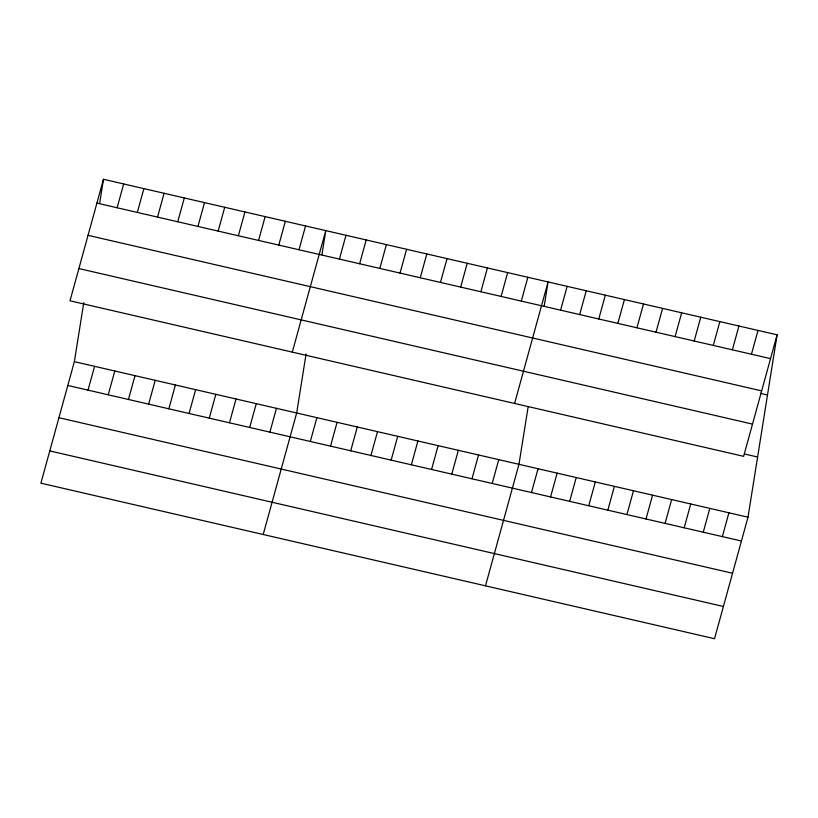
<?xml version="1.0" encoding="UTF-8"?>
<svg xmlns="http://www.w3.org/2000/svg" width="818" height="818" viewBox="0 0 818 818"><rect width="100%" height="100%" fill="white"/><g stroke="black" fill="none" stroke-linecap="round" stroke-linejoin="round"><path stroke-width="1.23" d="M777.1 334.828L743.634 456.342L70 300.799L103.477 179.285L777.1 334.828L748 517.201L714.523 638.715L40.9 483.172L74.366 361.658L83.784 302.68M99.632 203.365L103.477 179.285M306.075 354.01L296.668 412.988L263.202 534.502M321.924 254.695L325.769 230.615L292.302 352.129M528.183 406.546L518.96 464.317L485.493 585.831M544.226 306.024L548.07 281.944L514.594 403.458M117.127 207.762L123.682 183.958M88.017 390.135L94.581 366.321M137.332 212.435L143.886 188.621M108.232 394.797L114.786 370.994M157.537 217.097L164.101 193.283M128.436 399.47L135.001 375.656M177.751 221.76L184.306 197.956M148.651 404.133L155.205 380.319M197.956 226.433L204.52 202.619M168.856 408.796L175.41 384.992M218.171 231.095L224.725 207.281M189.06 413.468L195.625 389.654M238.375 235.768L244.94 211.954M209.275 418.131L215.829 394.317M258.59 240.431L265.144 216.617M229.48 422.804L236.044 398.99M278.795 245.093L285.349 221.289M249.694 427.466L256.249 403.652M298.999 249.766L305.564 225.952M269.899 432.129L276.453 408.325M339.419 259.091L345.983 235.287M310.319 441.464L316.873 417.65M359.634 263.764L366.188 239.95M330.523 446.127L337.088 422.323M379.838 268.427L386.393 244.613M350.738 450.8L357.292 426.986M400.043 273.089L406.607 249.286M370.943 455.462L377.497 431.648M420.258 277.762L426.812 253.948M391.147 460.125L397.712 436.321M440.462 282.425L447.027 258.611M411.362 464.798L417.916 440.984M460.677 287.098L467.231 263.284M431.567 469.46L438.131 445.646M480.882 291.76L487.436 267.946M451.781 474.123L458.336 450.319M501.086 296.423L507.651 272.619M471.986 478.796L478.55 454.982M521.301 301.096L527.855 277.282M492.201 483.458L498.755 459.655M560.596 310.165L567.15 286.351M579.676 314.572L586.24 290.758M531.495 492.538L538.05 468.724M598.766 318.979L605.33 295.165M550.575 496.945L557.14 473.131M617.856 323.386L624.41 299.572M569.665 501.352L576.22 477.538M636.936 327.793L643.5 303.979M588.745 505.759L595.31 481.945M656.026 332.2L662.58 308.386M607.835 510.166L614.39 486.352M675.116 336.607L681.67 312.793M626.925 514.573L633.48 490.759M694.196 341.014L700.76 317.2M646.005 518.98L652.57 495.166M713.286 345.421L719.84 321.607M665.095 523.387L671.65 499.573M732.366 349.828L738.93 326.014M684.175 527.794L690.74 503.98M751.456 354.235L758.01 330.421M703.265 532.201L709.82 508.387M722.355 536.608L728.91 512.794M96.913 203.099L770.546 358.642M88.037 235.339L761.66 390.881M760.341 393.356L767.499 395.012M78.886 268.56L752.509 424.102M744.482 453.99L757.601 457.017M74.366 361.658L748 517.201M67.812 385.472L741.435 541.015M58.927 417.712L732.56 573.254M49.786 450.922L723.409 606.475"/></g></svg>
